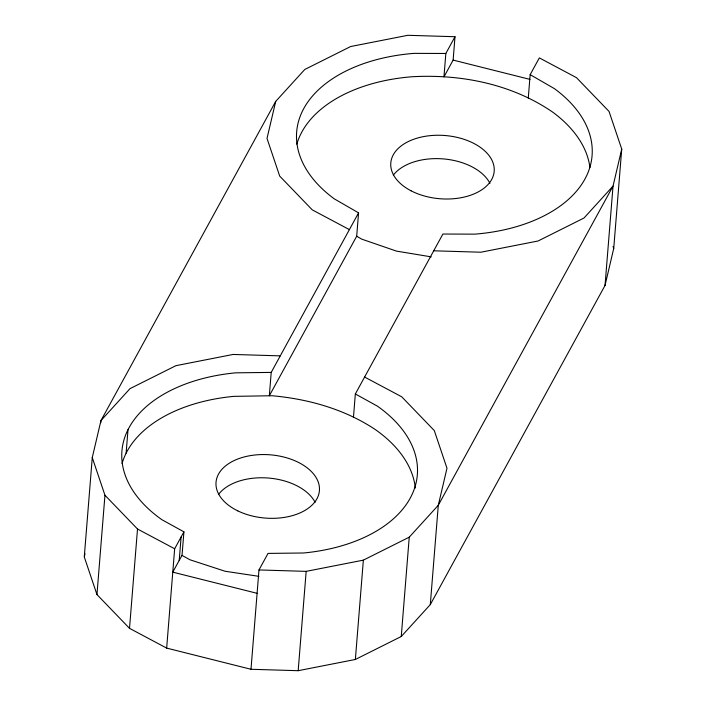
<?xml version="1.0" encoding="UTF-8"?>
<svg xmlns="http://www.w3.org/2000/svg" width="706" height="706" viewBox="0 0 706 706"><rect width="100%" height="100%" fill="white"/><g stroke="black" fill="none" stroke-linecap="round" stroke-linejoin="round"><path stroke-width="1.06" d="M455.008 36.721L445.839 53.48L443.959 76.848L453.128 60.089L455.008 36.721L407.83 35.3L350.635 46.534L304.754 69.488L275.711 101.399L100.967 420.555L92.265 457.576L84.27 556.91L96.96 594.576L129.516 628.34L166.66 648.099L250.992 669.279L298.179 670.7L355.365 659.466L401.255 636.512L430.298 604.601L605.033 285.453L613.735 248.424L621.73 149.09L609.04 111.424L576.484 77.66L539.34 57.892L530.162 74.659L528.282 98.028M100.79 422.735L100.967 420.555L130.01 388.635L175.9 365.682L233.086 354.447L280.273 355.868M96.96 594.576L104.956 495.241L92.265 457.576M126.118 453.173L128.015 429.636M129.516 628.34L137.511 529.015L104.956 495.241M166.66 648.099L174.656 548.774L183.922 531.847L161.93 519.722A148.181 90.615 4.6 0 1 235.707 372.83L271.21 372.406L358.569 212.859L334.273 198.845A148.181 90.615 4.6 0 1 413.919 53.374L445.839 53.48M257.099 593.322L172.776 572.142L179.218 560.361L181.107 536.984M179.218 560.361L182.024 555.393L183.922 531.847M271.21 372.406L269.33 395.784L233.818 396.366A148.181 90.615 4.6 0 0 122.067 463.471M250.992 669.279L258.978 569.945L268.042 553.407L303.545 552.992A148.181 90.615 4.6 0 0 377.331 406.1L355.339 393.966L442.9 234.039L474.82 234.145A148.181 90.615 4.6 0 0 554.466 88.674L530.162 74.659M298.179 670.7L306.166 571.366L363.361 560.14L409.242 537.178L438.285 505.267L613.029 186.11L621.73 149.09M415.305 487.996A148.181 90.615 4.6 0 0 375.433 429.636C344.74 409.198 308.716 399.084 272.242 395.748L269.33 395.784L356.689 236.236L358.569 212.859M353.459 417.334L355.339 393.966M355.365 659.466L363.361 560.14M401.255 636.512L409.242 537.178M430.298 604.601L438.285 505.267L446.986 468.237L434.296 430.572L401.749 396.807L364.605 377.048M605.033 285.453L613.029 186.11L583.986 218.03L538.096 240.984L480.91 252.219L433.722 250.798M84.517 555.851L85.02 553.733M275.711 101.399L267.009 138.429L279.7 176.094L312.246 209.858L349.391 229.618M258.978 569.945L306.166 571.366M258.89 576.325L225.135 571.26L189.932 559.761L182.024 555.393M431.198 256.852L396.498 251.115L361.693 239.122L356.689 236.236M453.128 60.089L529.985 79.39M137.511 529.015L174.656 548.774M613.055 246.385L613.735 248.424M296.82 144.156A148.181 90.615 4.6 0 1 412.039 76.751C461.044 73.989 511.647 83.988 552.586 112.042A148.181 90.615 4.6 0 1 589.934 167.604M393.33 175.185A51.865 31.717 4.6 0 1 443.492 158.921A51.865 31.717 4.6 0 1 489.929 183.348M218.472 494.527A51.865 31.726 4.6 0 1 268.448 478.041A51.865 31.726 4.6 0 1 315.097 502.319M411.068 190.805A51.865 31.717 4.6 0 0 493.821 173.791A51.865 31.717 4.6 0 0 422.576 136.796A51.865 31.717 4.6 0 0 411.068 190.805M237.781 510.87A51.865 31.726 4.6 0 0 319.262 492.003A51.865 31.726 4.6 0 0 246.156 456.464A51.865 31.726 4.6 0 0 237.781 510.87"/></g></svg>
